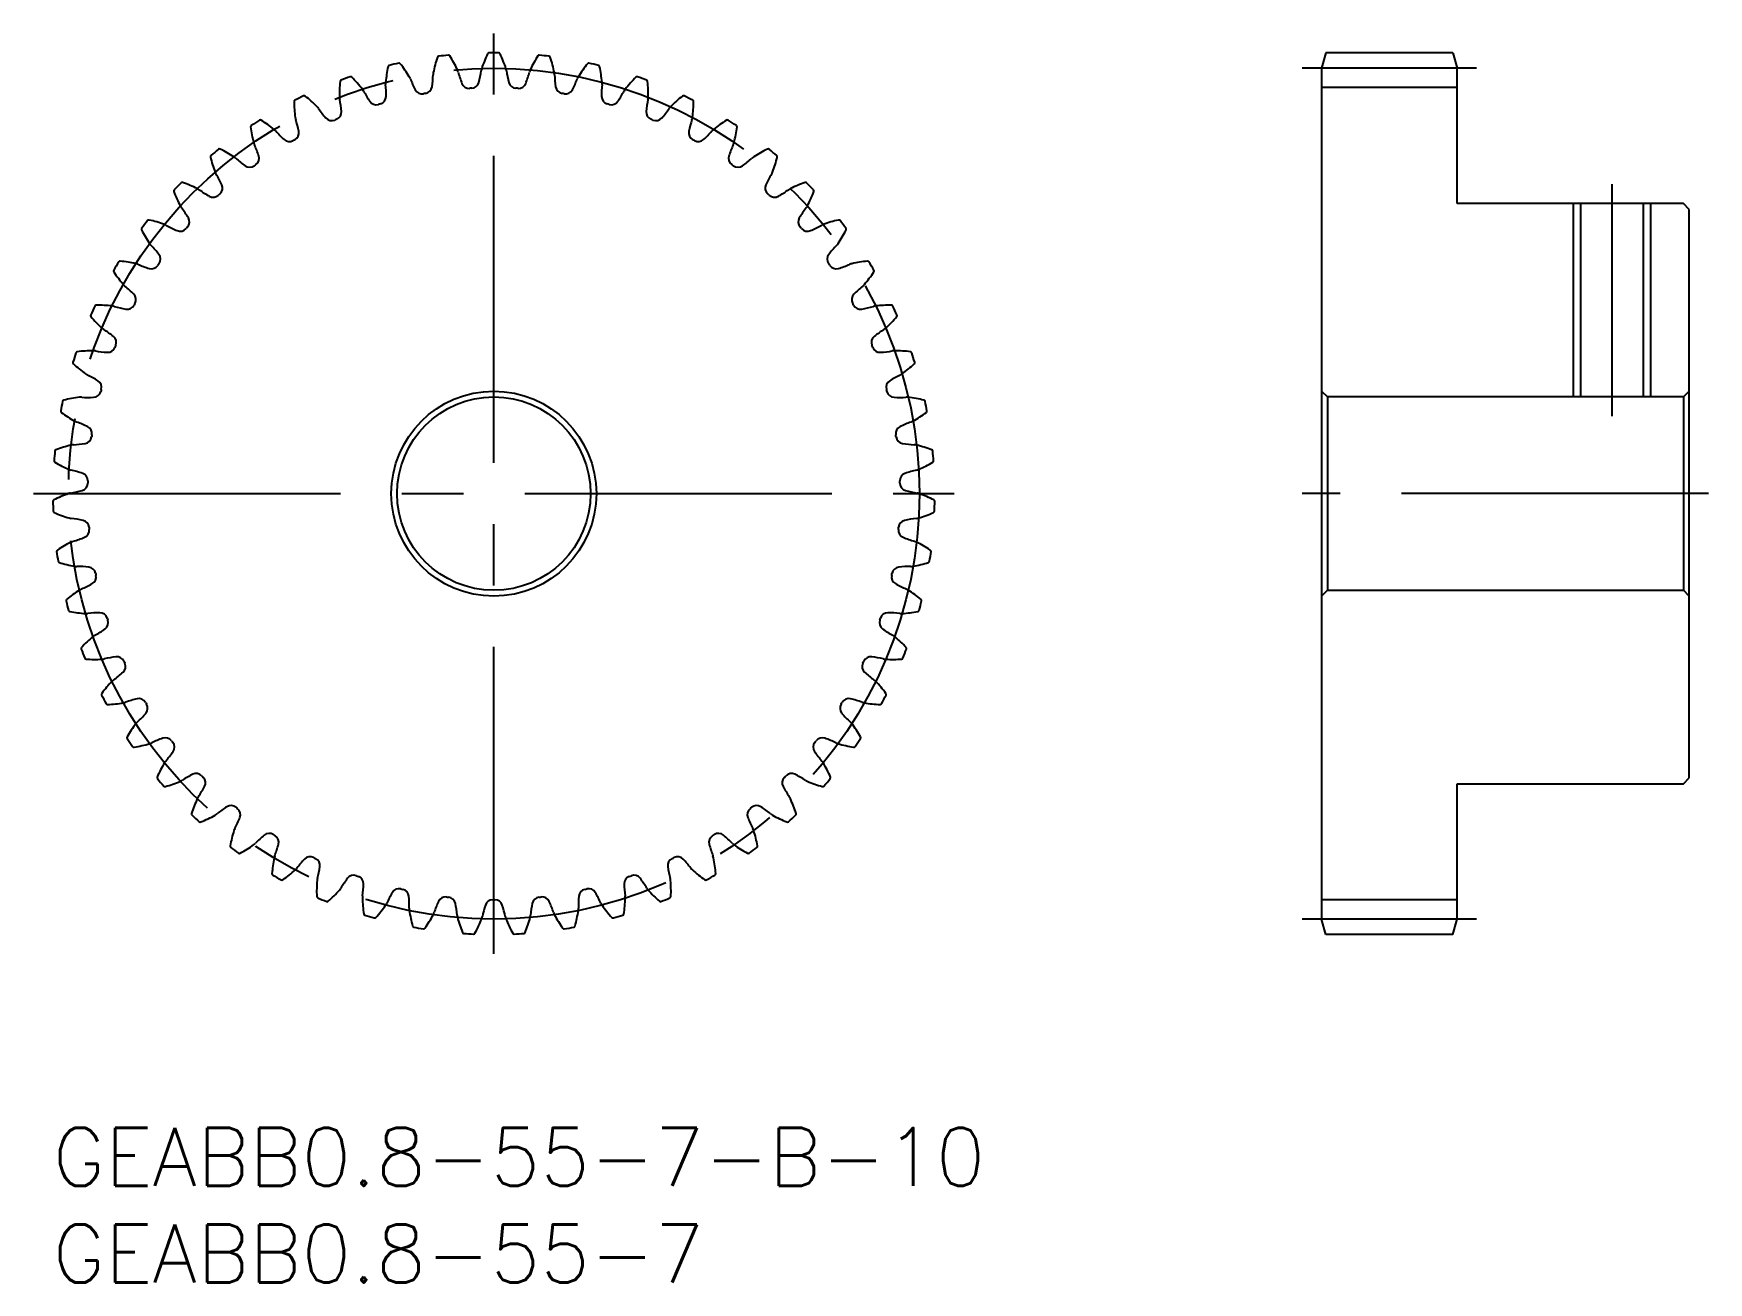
# Model space of a CAD drawing. Extents: x -1 to 85.6, y -8 to 56.6.
import ezdxf

# ---------------------------------------------------------------- set-up
doc = ezdxf.new("R2010")
doc.units = 0
doc.header["$LTSCALE"] = 0.5
doc.linetypes.add('CENTER', pattern=[50.8, 31.75, -6.35, 6.35, -6.35])
for name, color, linetype in [('MSM_CENTER', 1, 'CENTER'), ('MSM_CONTINUOUS', 7, 'CONTINUOUS'), ('MSM_NARROW', 5, 'CONTINUOUS'), ('MSM_PART_NUMBER', 7, 'CONTINUOUS')]:
    doc.layers.add(name, color=color, linetype=linetype)
doc.styles.get("Standard").update_dxf_attribs({"font": 'txt.shx', "height": 3, "bigfont": 'bigfont.shx'})

# ---------------------------------------------------------------- blocks, each defined once
blk = doc.blocks.new('*U2')
at = {"layer": 'MSM_PART_NUMBER'}
blk.add_text('GEABB0.8-55-7-B-10', height=3, dxfattribs=at).set_placement((0, -3))
blk = doc.blocks.new('*U3')
at = {"layer": 'MSM_PART_NUMBER'}
blk.add_text('GEABB0.8-55-7', height=3, dxfattribs=at).set_placement((0, -8))

msp = doc.modelspace()

# ---------------------------------------------------------------- linework, layer by layer
at = {"layer": 'MSM_CENTER'}
for p, q in [((22.8, 9), (22.8, 56.6)), ((73.6, 54.8), (64.6, 54.8)), ((80.6, 48.8), (80.6, 36.8)), ((-1, 32.8), (46.6, 32.8)), ((85.6, 32.8), (64.6, 32.8)), ((73.6, 10.8), (64.6, 10.8))]:
    msp.add_line(p, q, dxfattribs=at)
msp.add_circle((22.8, 32.8), 22, dxfattribs=at)
at = {"layer": 'MSM_CONTINUOUS'}
for p, q in [((65.814, 55.6), (65.6, 54.8)), ((72.386, 55.6), (65.814, 55.6)), ((72.386, 55.6), (72.6, 54.8)), ((65.6, 54.8), (65.6, 10.8)), ((72.6, 47.8), (72.6, 54.8)), ((72.6, 53.8), (65.6, 53.8)), ((84.3, 47.8), (72.6, 47.8)), ((78.979, 47.8), (78.979, 37.8)), ((82.221, 47.8), (82.221, 37.8)), ((84.6, 47.5), (84.3, 47.8)), ((84.6, 18.1), (84.6, 47.5)), ((65.6, 38.1), (65.9, 37.8)), ((65.9, 37.8), (65.9, 27.8)), ((84.3, 37.8), (65.9, 37.8)), ((84.3, 37.8), (84.6, 38.1)), ((84.3, 37.8), (84.3, 27.8)), ((65.9, 27.8), (65.6, 27.5)), ((65.9, 27.8), (84.3, 27.8)), ((84.6, 27.5), (84.3, 27.8)), ((72.6, 10.8), (72.6, 17.8)), ((72.6, 17.8), (84.3, 17.8)), ((84.3, 17.8), (84.6, 18.1)), ((72.6, 11.8), (65.6, 11.8)), ((65.814, 10), (65.6, 10.8)), ((72.386, 10), (72.6, 10.8)), ((72.386, 10), (65.814, 10))]:
    msp.add_line(p, q, dxfattribs=at)
for radius in [5.3, 5]:
    msp.add_circle((22.8, 32.8), radius, dxfattribs=at)
for centre, radius, start, end in [((22.8, 32.8), 22.8, 95.91129, 97.17962), ((20.46, 55.399), 0.08, 31.74877, 95.91128), ((14.682, 51.824), 6.875, 24.90909, 31.74877), ((28.697, 52.625), 6.875, 154.79668, 161.63636), ((22.549, 55.519), 0.08, 90.63417, 154.79668), ((22.8, 32.8), 22.8, 89.36583, 90.63417), ((23.051, 55.519), 0.08, 25.2034, 89.36583), ((16.903, 52.625), 6.875, 18.36364, 25.20332), ((30.918, 51.824), 6.875, 148.25123, 155.09091), ((25.14, 55.399), 0.08, 84.08871, 148.25123), ((22.8, 32.8), 22.8, 82.82038, 84.08871), ((24.053, 53.445), 6.875, 167.88759, 174.72727), ((17.409, 54.871), 0.08, 103.72508, 167.88759), ((22.8, 32.8), 22.8, 102.45674, 103.72508), ((17.899, 54.985), 0.08, 38.29423, 102.45675), ((12.566, 50.774), 6.875, 31.45455, 38.29423), ((20.317, 54.441), 0.662, 168.18177, 178.46301), ((26.398, 53.168), 6.875, 161.34214, 168.18182), ((19.96, 55.342), 0.08, 97.17962, 161.34214), ((20.317, 54.441), 0.662, 14.6279, 24.90914), ((26.279, 55.997), 5.5, 194.62785, 201.08705), ((16.699, 55.449), 5.5, 345.4584, 351.9176), ((22.8, 54.582), 0.662, 161.63631, 171.91756), ((22.8, 54.582), 0.662, 8.08244, 18.36369), ((28.901, 55.449), 5.5, 188.0824, 194.5416), ((19.321, 55.997), 5.5, 338.91295, 345.37215), ((25.283, 54.441), 0.662, 155.09086, 165.3721), ((25.64, 55.342), 0.08, 18.65786, 82.82035), ((19.202, 53.168), 6.875, 11.81818, 18.65786), ((25.283, 54.441), 0.662, 1.53699, 11.81823), ((33.034, 50.774), 6.875, 141.70577, 148.54545), ((27.701, 54.985), 0.08, 77.54326, 141.70577), ((22.8, 32.8), 22.8, 76.27492, 77.54326), ((28.191, 54.871), 0.08, 12.11233, 76.27489), ((21.547, 53.445), 6.875, 5.27273, 12.11241), ((21.692, 53.454), 6.875, 174.43304, 181.27273), ((14.929, 54.113), 0.08, 110.27053, 174.43304), ((22.8, 32.8), 22.8, 109.0022, 110.27053), ((15.402, 54.282), 0.08, 44.83977, 109.00221), ((10.584, 49.491), 6.875, 38, 44.83968), ((15.48, 53.316), 0.662, 27.71881, 38.00005), ((17.866, 54.016), 0.662, 174.72722, 185.00847), ((11.728, 53.478), 5.5, 358.54931, 5.00851), ((17.866, 54.016), 0.662, 21.17335, 31.4546), ((23.612, 56.242), 5.5, 201.1733, 207.63251), ((19.208, 53.896), 0.4, 279.66377, 352.00386), ((14.157, 54.606), 5.5, 352.00386, 358.46306), ((21.521, 54.162), 0.4, 201.08706, 273.42716), ((22.8, 32.8), 21, 93.1183, 93.42716), ((21.636, 54.168), 0.4, 273.11831, 345.45841), ((23.964, 54.168), 0.4, 194.5416, 266.8817), ((22.8, 32.8), 21, 86.57284, 86.8817), ((24.079, 54.162), 0.4, 266.57285, 338.91295), ((31.443, 54.606), 5.5, 181.53694, 187.99614), ((26.392, 53.896), 0.4, 187.99614, 260.33625), ((21.988, 56.242), 5.5, 332.3675, 338.8267), ((27.734, 54.016), 0.662, 148.5454, 158.82665), ((33.872, 53.478), 5.5, 174.99149, 181.45069), ((27.734, 54.016), 0.662, 354.99153, 5.27277), ((30.12, 53.316), 0.662, 141.99995, 152.28119), ((35.016, 49.491), 6.875, 135.16032, 142), ((30.198, 54.282), 0.08, 70.9978, 135.16032), ((22.8, 32.8), 22.8, 69.72947, 70.9978), ((30.671, 54.113), 0.08, 5.56696, 69.72944), ((23.908, 53.454), 6.875, 358.72727, 5.56696), ((12.55, 53.077), 0.08, 116.81599, 180.9785), ((19.344, 53.193), 6.875, 180.9785, 187.81818), ((22.8, 32.8), 22.8, 115.54765, 116.81599), ((13.002, 53.299), 0.08, 51.38514, 115.54767), ((8.761, 47.989), 6.875, 44.54545, 51.38514), ((15.48, 53.316), 0.662, 181.27268, 191.55392), ((9.443, 52.082), 5.5, 5.09477, 11.55397), ((20.935, 56.182), 5.5, 207.71876, 214.17796), ((16.716, 53.317), 0.4, 214.17797, 286.51807), ((22.8, 32.8), 21, 106.20921, 106.51807), ((16.826, 53.349), 0.4, 286.20922, 358.54931), ((19.094, 53.877), 0.4, 207.63251, 279.97261), ((22.8, 32.8), 21, 99.66375, 99.97261), ((22.8, 32.8), 21, 80.02739, 80.33625), ((26.506, 53.877), 0.4, 260.02739, 332.3675), ((28.774, 53.349), 0.4, 181.45069, 253.79079), ((22.8, 32.8), 21, 73.48193, 73.79079), ((28.884, 53.317), 0.4, 253.48194, 325.82204), ((24.665, 56.182), 5.5, 325.82204, 332.28124), ((36.157, 52.082), 5.5, 168.44603, 174.90523), ((30.12, 53.316), 0.662, 348.44608, 358.72732), ((36.839, 47.989), 6.875, 128.61486, 135.45455), ((32.598, 53.299), 0.08, 64.45235, 128.61486), ((22.8, 32.8), 22.8, 63.18401, 64.45235), ((26.256, 53.193), 6.875, 352.18182, 359.0215), ((33.05, 53.077), 0.08, 359.0215, 63.18398), ((22.8, 32.8), 22.8, 122.09311, 123.36144), ((10.729, 52.048), 0.08, 57.93059, 122.09313), ((7.121, 46.29), 6.875, 51.09091, 57.93059), ((13.189, 52.348), 0.662, 187.81813, 198.09937), ((7.332, 50.433), 5.5, 11.64022, 18.09942), ((13.189, 52.348), 0.662, 34.26426, 44.5455), ((18.282, 55.817), 5.5, 214.26421, 220.72341), ((14.417, 52.49), 0.4, 220.72342, 293.06352), ((22.8, 32.8), 21, 112.75466, 113.06352), ((14.523, 52.534), 0.4, 292.75468, 5.09477), ((31.077, 52.534), 0.4, 174.90523, 247.24534), ((22.8, 32.8), 21, 66.93648, 67.24534), ((31.183, 52.49), 0.4, 246.93649, 319.27659), ((27.318, 55.817), 5.5, 319.27659, 325.73579), ((32.411, 52.348), 0.662, 135.4545, 145.73574), ((38.268, 50.433), 5.5, 161.90058, 168.35978), ((32.411, 52.348), 0.662, 341.90063, 352.18186), ((38.479, 46.29), 6.875, 122.06941, 128.90909), ((34.871, 52.048), 0.08, 57.90689, 122.06941), ((22.8, 32.8), 22.8, 56.63856, 57.90689), ((10.306, 51.776), 0.08, 123.36144, 187.52395), ((17.042, 52.666), 6.875, 187.52395, 194.36364), ((11.023, 51.125), 0.662, 40.80972, 51.09096), ((15.687, 55.152), 5.5, 220.80967, 227.26887), ((12.227, 51.406), 0.4, 227.26888, 299.60898), ((22.8, 32.8), 21, 119.30011, 119.60898), ((12.327, 51.462), 0.4, 299.30013, 11.64022), ((33.273, 51.462), 0.4, 168.35978, 240.69989), ((22.8, 32.8), 21, 60.39102, 60.69989), ((33.373, 51.406), 0.4, 240.39103, 312.73113), ((29.913, 55.152), 5.5, 312.73113, 319.19033), ((34.577, 51.125), 0.662, 128.90904, 139.19028), ((28.558, 52.666), 6.875, 345.63636, 352.47605), ((35.294, 51.776), 0.08, 352.47605, 56.63853), ((8.224, 50.228), 0.08, 129.90689, 194.06941), ((22.8, 32.8), 22.8, 128.63856, 129.90689), ((8.614, 50.547), 0.08, 64.47605, 128.63858), ((5.686, 44.415), 6.875, 57.63636, 64.47605), ((11.023, 51.125), 0.662, 194.36359, 204.64483), ((5.423, 48.555), 5.5, 18.18568, 24.64488), ((10.268, 50.147), 0.4, 305.84559, 18.18568), ((35.332, 50.147), 0.4, 161.81432, 234.15443), ((40.177, 48.555), 5.5, 155.35512, 161.81432), ((34.577, 51.125), 0.662, 335.35517, 345.63641), ((39.914, 44.415), 6.875, 115.52395, 122.36364), ((36.986, 50.547), 0.08, 51.36144, 115.52395), ((22.8, 32.8), 22.8, 50.09311, 51.36144), ((37.376, 50.228), 0.08, 345.93059, 50.09307), ((14.815, 51.88), 6.875, 194.06941, 200.90909), ((9.011, 49.663), 0.662, 200.90904, 211.19028), ((9.011, 49.663), 0.662, 47.35517, 57.63641), ((13.186, 54.195), 5.5, 227.35512, 233.81432), ((10.175, 50.079), 0.4, 233.81433, 306.15443), ((22.8, 32.8), 21, 125.84557, 126.15443), ((22.8, 32.8), 21, 53.84557, 54.15443), ((35.425, 50.079), 0.4, 233.84558, 306.18568), ((32.414, 54.195), 5.5, 306.18568, 312.64488), ((36.589, 49.663), 0.662, 122.36359, 132.64483), ((36.589, 49.663), 0.662, 328.80972, 339.09096), ((30.785, 51.88), 6.875, 339.09091, 345.93059), ((6.333, 48.453), 0.08, 136.45211, 200.61486), ((22.8, 32.8), 22.8, 135.18401, 136.45235), ((6.683, 48.814), 0.08, 71.0215, 135.184), ((4.473, 42.388), 6.875, 64.18182, 71.0215), ((7.179, 47.981), 0.662, 53.90063, 64.18187), ((10.81, 52.96), 5.5, 233.90058, 240.35978), ((3.74, 46.472), 5.5, 24.73113, 31.19033), ((8.372, 48.605), 0.4, 312.39104, 24.73113), ((37.228, 48.605), 0.4, 155.26887, 227.60898), ((41.86, 46.472), 5.5, 148.80967, 155.26887), ((34.79, 52.96), 5.5, 299.64022, 306.09942), ((38.421, 47.981), 0.662, 115.81813, 126.09937), ((41.127, 42.388), 6.875, 108.9785, 115.81818), ((38.917, 48.814), 0.08, 44.81599, 108.9785), ((22.8, 32.8), 22.8, 43.54765, 44.81599), ((39.267, 48.453), 0.08, 339.38505, 43.54762), ((12.692, 50.846), 6.875, 200.61486, 207.45455), ((7.179, 47.981), 0.662, 207.4545, 217.73574), ((8.287, 48.527), 0.4, 240.35979, 312.69989), ((22.8, 32.8), 21, 132.39102, 132.69989), ((22.8, 32.8), 21, 47.30011, 47.60898), ((37.313, 48.527), 0.4, 227.30012, 299.64022), ((38.421, 47.981), 0.662, 322.26426, 332.5455), ((32.908, 50.846), 6.875, 332.54545, 339.38514), ((22.8, 32.8), 22.8, 141.72947, 142.9978), ((4.963, 46.872), 0.08, 77.56696, 141.72945), ((3.5, 40.237), 6.875, 70.72727, 77.56696), ((2.306, 44.21), 5.5, 31.27659, 37.73579), ((6.665, 46.858), 0.4, 318.9365, 31.27659), ((38.935, 46.858), 0.4, 148.72341, 221.06352), ((43.294, 44.21), 5.5, 142.26421, 148.72341), ((42.1, 40.237), 6.875, 102.43304, 109.27273), ((40.637, 46.872), 0.08, 38.27053, 102.43304), ((22.8, 32.8), 22.8, 37.0022, 38.27053), ((4.656, 46.474), 0.08, 142.99756, 207.16032), ((10.701, 49.576), 6.875, 207.16032, 214), ((5.55, 46.101), 0.662, 60.44608, 70.72732), ((8.59, 51.462), 5.5, 240.44603, 246.90523), ((6.589, 46.77), 0.4, 246.90524, 319.24534), ((22.8, 32.8), 21, 138.93648, 139.24534), ((22.8, 32.8), 21, 40.75466, 41.06352), ((39.011, 46.77), 0.4, 220.75466, 293.09477), ((37.01, 51.462), 5.5, 293.09477, 299.55397), ((40.05, 46.101), 0.662, 109.27268, 119.55392), ((34.899, 49.576), 6.875, 326, 332.83968), ((40.944, 46.474), 0.08, 332.83968, 37.00217), ((5.55, 46.101), 0.662, 213.99995, 224.28119), ((1.139, 41.799), 5.5, 37.82204, 44.28124), ((5.168, 44.927), 0.4, 325.48195, 37.82204), ((40.432, 44.927), 0.4, 142.17796, 214.51807), ((44.461, 41.799), 5.5, 135.71876, 142.17796), ((40.05, 46.101), 0.662, 315.71881, 326.00005), ((3.215, 44.316), 0.08, 149.54302, 213.70577), ((22.8, 32.8), 22.8, 148.27492, 149.54326), ((8.868, 48.087), 6.875, 213.70577, 220.54545), ((3.475, 44.747), 0.08, 84.11233, 148.27491), ((2.778, 37.988), 6.875, 77.27273, 84.11241), ((4.147, 44.048), 0.662, 66.99153, 77.27278), ((6.555, 49.72), 5.5, 246.99149, 253.45069), ((5.102, 44.831), 0.4, 253.4507, 325.79079), ((22.8, 32.8), 21, 145.48193, 145.79079), ((22.8, 32.8), 21, 34.20921, 34.51807), ((40.498, 44.831), 0.4, 214.20921, 286.54931), ((39.045, 49.72), 5.5, 286.54931, 293.00851), ((41.453, 44.048), 0.662, 102.72722, 113.00847), ((42.822, 37.988), 6.875, 95.88759, 102.72727), ((36.732, 48.087), 6.875, 319.45455, 326.29423), ((42.125, 44.747), 0.08, 31.72508, 95.88759), ((22.8, 32.8), 22.8, 30.45674, 31.72508), ((42.385, 44.316), 0.08, 326.29423, 30.45671), ((4.147, 44.048), 0.662, 220.5454, 230.82665), ((0.254, 39.271), 5.5, 44.3675, 50.8267), ((45.346, 39.271), 5.5, 129.1733, 135.6325), ((41.453, 44.048), 0.662, 309.17335, 319.4546), ((22.8, 32.8), 22.8, 154.82038, 156.08871), ((2.239, 42.466), 0.08, 90.65778, 154.82036), ((2.317, 35.672), 6.875, 83.81818, 90.65786), ((2.986, 41.849), 0.662, 73.53699, 83.81823), ((4.732, 47.758), 5.5, 253.53694, 259.99614), ((3.846, 42.736), 0.4, 259.99613, 332.33625), ((3.9, 42.838), 0.4, 332.0274, 44.3675), ((22.8, 32.8), 21, 152.02739, 152.33625), ((41.7, 42.838), 0.4, 135.6325, 207.97261), ((22.8, 32.8), 21, 27.66375, 27.97261), ((41.754, 42.736), 0.4, 207.66376, 280.00386), ((40.868, 47.758), 5.5, 280.00386, 286.46306), ((42.614, 41.849), 0.662, 96.18177, 106.46301), ((43.283, 35.672), 6.875, 89.34214, 96.18182), ((43.361, 42.466), 0.08, 25.17962, 89.34214), ((22.8, 32.8), 22.8, 23.91129, 25.17962), ((2.03, 42.009), 0.08, 156.08847, 220.25123), ((7.216, 46.399), 6.875, 220.25123, 227.09091), ((38.384, 46.399), 6.875, 312.90909, 319.74877), ((43.57, 42.009), 0.08, 319.74869, 23.91126), ((2.986, 41.849), 0.662, 227.09086, 237.3721), ((-0.336, 36.659), 5.5, 50.91295, 57.37215), ((2.879, 40.618), 0.4, 338.57286, 50.91295), ((42.721, 40.618), 0.4, 129.08705, 201.42716), ((45.936, 36.659), 5.5, 122.62785, 129.08705), ((42.614, 41.849), 0.662, 302.6279, 312.90914), ((22.8, 32.8), 22.8, 161.36583, 162.63417), ((1.271, 40.06), 0.08, 97.20332, 161.36581), ((2.123, 33.318), 6.875, 90.36364, 97.20332), ((2.084, 39.531), 0.662, 80.08244, 90.36369), ((3.145, 45.601), 5.5, 260.0824, 266.5416), ((2.837, 40.51), 0.4, 266.5416, 338.8817), ((22.8, 32.8), 21, 158.57284, 158.8817), ((22.8, 32.8), 21, 21.1183, 21.42716), ((42.763, 40.51), 0.4, 201.1183, 273.45841), ((42.455, 45.601), 5.5, 273.4584, 279.9176), ((43.516, 39.531), 0.662, 89.63631, 99.91756), ((43.477, 33.318), 6.875, 82.79668, 89.63636), ((44.329, 40.06), 0.08, 18.63417, 82.79668), ((22.8, 32.8), 22.8, 17.36583, 18.63417), ((1.116, 39.581), 0.08, 162.63417, 226.79668), ((5.767, 44.534), 6.875, 226.79668, 233.63636), ((2.084, 39.531), 0.662, 233.63631, 243.91756), ((43.516, 39.531), 0.662, 296.08244, 306.36369), ((39.833, 44.534), 6.875, 306.36364, 313.20332), ((44.484, 39.581), 0.08, 313.20332, 17.3658), ((-0.626, 33.997), 5.5, 57.4584, 63.9176), ((2.118, 38.296), 0.4, 345.11831, 57.45841), ((22.8, 32.8), 21, 165.1183, 165.42716), ((43.482, 38.296), 0.4, 122.54159, 194.8817), ((22.8, 32.8), 21, 14.57284, 14.8817), ((46.226, 33.997), 5.5, 116.0824, 122.5416), ((22.8, 32.8), 22.8, 167.91129, 169.17962), ((0.584, 37.558), 0.08, 103.74877, 167.91126), ((2.199, 30.958), 6.875, 96.90909, 103.74877), ((1.451, 37.126), 0.662, 86.6279, 96.90914), ((1.814, 43.277), 5.5, 266.62785, 273.08705), ((2.088, 38.184), 0.4, 273.08706, 345.42716), ((43.512, 38.184), 0.4, 194.57285, 266.91295), ((43.786, 43.277), 5.5, 266.91295, 273.37215), ((44.149, 37.126), 0.662, 83.09086, 93.3721), ((43.401, 30.958), 6.875, 76.25123, 83.09091), ((45.016, 37.558), 0.08, 12.08871, 76.25123), ((22.8, 32.8), 22.8, 10.82038, 12.08871), ((0.484, 37.065), 0.08, 169.17962, 233.34214), ((4.541, 42.516), 6.875, 233.34214, 240.18182), ((1.451, 37.126), 0.662, 240.18177, 250.46301), ((-0.609, 31.319), 5.5, 64.00386, 70.46306), ((46.209, 31.319), 5.5, 109.53694, 115.99614), ((44.149, 37.126), 0.662, 289.53699, 299.81823), ((41.059, 42.516), 6.875, 299.81818, 306.65786), ((45.116, 37.065), 0.08, 306.65786, 10.82035), ((1.61, 35.788), 0.4, 279.63251, 351.97261), ((1.626, 35.903), 0.4, 351.66377, 64.00386), ((22.8, 32.8), 21, 171.66375, 171.97261), ((43.974, 35.903), 0.4, 115.99614, 188.33625), ((22.8, 32.8), 21, 8.02739, 8.33625), ((43.99, 35.788), 0.4, 188.02739, 260.3675), ((22.8, 32.8), 22.8, 174.45674, 175.72508), ((0.186, 34.995), 0.08, 110.29423, 174.45671), ((2.543, 28.621), 6.875, 103.45455, 110.29423), ((1.097, 34.664), 0.662, 93.17335, 103.4546), ((0.756, 40.817), 5.5, 273.1733, 279.63251), ((44.844, 40.817), 5.5, 260.3675, 266.8267), ((44.503, 34.664), 0.662, 76.5454, 86.82665), ((43.057, 28.621), 6.875, 69.70577, 76.54545), ((45.414, 34.995), 0.08, 5.54326, 69.70577), ((22.8, 32.8), 22.8, 4.27492, 5.54326), ((0.143, 34.494), 0.08, 175.72508, 239.88759), ((3.552, 40.372), 6.875, 239.88759, 246.72727), ((1.097, 34.664), 0.662, 246.72722, 257.00847), ((-0.288, 28.66), 5.5, 70.54931, 77.00851), ((1.41, 33.469), 0.4, 358.20922, 70.54931), ((44.19, 33.469), 0.4, 109.45069, 181.79079), ((45.888, 28.66), 5.5, 102.99149, 109.45069), ((44.503, 34.664), 0.662, 282.99153, 293.27278), ((42.048, 40.372), 6.875, 293.27273, 300.11241), ((45.457, 34.494), 0.08, 300.11241, 4.27489), ((-0.014, 38.251), 5.5, 279.71876, 286.17796), ((1.407, 33.353), 0.4, 286.17797, 358.51807), ((22.8, 32.8), 21, 178.20921, 178.51807), ((22.8, 32.8), 21, 1.48193, 1.79079), ((44.193, 33.353), 0.4, 181.48194, 253.82204), ((45.614, 38.251), 5.5, 253.82204, 260.28124), ((0.083, 32.403), 0.08, 116.83968, 181.00217), ((22.8, 32.8), 22.8, 181.0022, 182.27053), ((3.151, 26.34), 6.875, 110, 116.83968), ((1.026, 32.178), 0.662, 99.71881, 110.00005), ((44.574, 32.178), 0.662, 69.99995, 80.28119), ((42.449, 26.34), 6.875, 63.16032, 70), ((45.517, 32.403), 0.08, 358.9978, 63.16032), ((22.8, 32.8), 22.8, 357.72947, 358.9978), ((0.098, 31.9), 0.08, 182.27029, 246.43304), ((2.815, 38.128), 6.875, 246.43304, 253.27273), ((1.026, 32.178), 0.662, 253.27268, 263.55392), ((0.335, 26.055), 5.5, 77.09477, 83.55397), ((1.474, 31.026), 0.4, 4.75468, 77.09477), ((44.126, 31.026), 0.4, 102.90523, 175.24534), ((45.265, 26.055), 5.5, 96.44603, 102.90523), ((44.574, 32.178), 0.662, 276.44608, 286.72732), ((42.785, 38.128), 6.875, 286.72727, 293.56696), ((45.502, 31.9), 0.08, 293.56696, 357.72944), ((1.239, 29.7), 0.662, 106.26426, 116.5455), ((-0.487, 35.615), 5.5, 286.26421, 292.72341), ((1.484, 30.911), 0.4, 292.72342, 5.06352), ((22.8, 32.8), 21, 184.75466, 185.06352), ((44.116, 30.911), 0.4, 174.93649, 247.27659), ((22.8, 32.8), 21, 354.93648, 355.24534), ((46.087, 35.615), 5.5, 247.27659, 253.73579), ((44.361, 29.7), 0.662, 63.4545, 73.73574), ((0.277, 29.816), 0.08, 123.38514, 187.54762), ((22.8, 32.8), 22.8, 187.54765, 188.81599), ((4.016, 24.142), 6.875, 116.54545, 123.38514), ((41.584, 24.142), 6.875, 56.61486, 63.45455), ((22.8, 32.8), 22.8, 351.18401, 352.45235), ((45.323, 29.816), 0.08, 352.45235, 56.61486), ((0.348, 29.318), 0.08, 188.81599, 252.9785), ((2.338, 35.815), 6.875, 252.9785, 259.81818), ((1.239, 29.7), 0.662, 259.81813, 270.09937), ((1.25, 23.538), 5.5, 83.64022, 90.09942), ((1.815, 28.607), 0.4, 11.30013, 83.64022), ((22.8, 32.8), 21, 191.30011, 191.60898), ((22.8, 32.8), 21, 348.39102, 348.69989), ((43.785, 28.607), 0.4, 96.35978, 168.69989), ((44.35, 23.538), 5.5, 89.90058, 96.35978), ((44.361, 29.7), 0.662, 269.90063, 280.18187), ((43.262, 35.815), 6.875, 280.18182, 287.0215), ((45.252, 29.318), 0.08, 287.0215, 351.18399), ((5.125, 22.057), 6.875, 123.09091, 129.93059), ((1.733, 27.262), 0.662, 112.80972, 123.09096), ((-0.656, 32.943), 5.5, 292.80967, 299.26887), ((1.838, 28.494), 0.4, 299.26888, 11.60898), ((43.762, 28.494), 0.4, 168.39103, 240.73113), ((46.256, 32.943), 5.5, 240.73113, 247.19033), ((43.867, 27.262), 0.662, 56.90904, 67.19028), ((40.475, 22.057), 6.875, 50.06941, 56.90909), ((0.764, 27.268), 0.08, 129.93059, 194.09309), ((22.8, 32.8), 22.8, 194.09311, 195.36144), ((22.8, 32.8), 22.8, 344.63856, 345.90689), ((44.836, 27.268), 0.08, 345.90689, 50.06941), ((0.892, 26.781), 0.08, 195.36144, 259.52395), ((2.127, 33.463), 6.875, 259.52395, 266.36364), ((1.733, 27.262), 0.662, 266.36359, 276.64483), ((2.446, 21.142), 5.5, 90.18568, 96.64488), ((2.43, 26.242), 0.4, 17.84558, 90.18568), ((2.465, 26.132), 0.4, 305.81433, 18.15443), ((22.8, 32.8), 21, 197.84557, 198.15443), ((43.135, 26.132), 0.4, 161.84557, 234.18568), ((22.8, 32.8), 21, 341.84557, 342.15443), ((43.17, 26.242), 0.4, 89.81432, 162.15443), ((43.154, 21.142), 5.5, 83.35512, 89.81432), ((43.867, 27.262), 0.662, 263.35517, 273.63641), ((43.473, 33.463), 6.875, 273.63636, 280.47605), ((44.708, 26.781), 0.08, 280.47605, 344.63853), ((6.465, 20.112), 6.875, 129.63636, 136.47605), ((2.502, 24.897), 0.662, 119.35517, 129.63641), ((-0.519, 30.268), 5.5, 299.35512, 305.81432), ((46.119, 30.268), 5.5, 234.18568, 240.64488), ((43.098, 24.897), 0.662, 50.36359, 60.64483), ((39.135, 20.112), 6.875, 43.52395, 50.36364), ((1.538, 24.792), 0.08, 136.47605, 200.63854), ((22.8, 32.8), 22.8, 200.63856, 201.90689), ((1.721, 24.323), 0.08, 201.90689, 266.06941), ((2.502, 24.897), 0.662, 272.90904, 283.19028), ((3.908, 18.898), 5.5, 96.73113, 103.19033), ((3.31, 23.963), 0.4, 24.39104, 96.73113), ((42.29, 23.963), 0.4, 83.26887, 155.60898), ((41.692, 18.898), 5.5, 76.80967, 83.26887), ((43.098, 24.897), 0.662, 256.80972, 267.09096), ((43.879, 24.323), 0.08, 273.93059, 338.09309), ((22.8, 32.8), 22.8, 338.09311, 339.36144), ((44.062, 24.792), 0.08, 339.36144, 43.52395), ((2.186, 31.102), 6.875, 266.06941, 272.90909), ((-0.078, 27.626), 5.5, 305.90058, 312.35978), ((3.358, 23.858), 0.4, 312.35979, 24.69989), ((22.8, 32.8), 21, 204.39102, 204.69989), ((42.242, 23.858), 0.4, 155.30012, 227.64022), ((22.8, 32.8), 21, 335.30011, 335.60898), ((45.678, 27.626), 5.5, 227.64022, 234.09942), ((43.414, 31.102), 6.875, 267.09091, 273.93059), ((8.018, 18.333), 6.875, 136.18182, 143.0215), ((3.535, 22.635), 0.662, 125.90063, 136.18187), ((42.065, 22.635), 0.662, 43.81813, 54.09937), ((37.582, 18.333), 6.875, 36.9785, 43.81818), ((2.59, 22.42), 0.08, 143.0215, 207.184), ((22.8, 32.8), 22.8, 207.18401, 208.45235), ((2.824, 21.976), 0.08, 208.45235, 272.61486), ((2.514, 28.763), 6.875, 272.61486, 279.45455), ((3.535, 22.635), 0.662, 279.4545, 289.73574), ((5.616, 16.835), 5.5, 103.27659, 109.73579), ((4.444, 21.799), 0.4, 30.93649, 103.27659), ((22.8, 32.8), 21, 210.93648, 211.24534), ((4.504, 21.7), 0.4, 318.90524, 31.24534), ((41.096, 21.7), 0.4, 148.75467, 221.09477), ((22.8, 32.8), 21, 328.75466, 329.06352), ((41.156, 21.799), 0.4, 76.72341, 149.06352), ((39.984, 16.835), 5.5, 70.26421, 76.72341), ((42.065, 22.635), 0.662, 250.26426, 260.5455), ((43.086, 28.763), 6.875, 260.54545, 267.38514), ((42.776, 21.976), 0.08, 267.38514, 331.54762), ((22.8, 32.8), 22.8, 331.54765, 332.81599), ((43.01, 22.42), 0.08, 332.81599, 36.9785), ((9.763, 16.742), 6.875, 142.72727, 149.56696), ((4.819, 20.505), 0.662, 132.44608, 142.72732), ((0.661, 25.052), 5.5, 312.44603, 318.90523), ((44.939, 25.052), 5.5, 221.09477, 227.55397), ((40.781, 20.505), 0.662, 37.27268, 47.55392), ((35.837, 16.742), 6.875, 30.43304, 37.27273), ((3.904, 20.184), 0.08, 149.56696, 213.72945), ((22.8, 32.8), 22.8, 213.72947, 214.9978), ((7.548, 14.98), 5.5, 109.82204, 116.28124), ((5.818, 19.778), 0.4, 37.48195, 109.82204), ((22.8, 32.8), 21, 217.48193, 217.79079), ((5.889, 19.687), 0.4, 325.45069, 37.79079), ((39.711, 19.687), 0.4, 142.20922, 214.54931), ((22.8, 32.8), 21, 322.20921, 322.51807), ((39.782, 19.778), 0.4, 70.17796, 142.51807), ((38.052, 14.98), 5.5, 63.71876, 70.17796), ((22.8, 32.8), 22.8, 325.0022, 326.27053), ((41.696, 20.184), 0.08, 326.27053, 30.43304), ((4.188, 19.769), 0.08, 214.9978, 279.16032), ((3.107, 26.477), 6.875, 279.16032, 286), ((4.819, 20.505), 0.662, 285.99995, 296.28119), ((1.688, 22.579), 5.5, 318.99149, 325.45069), ((43.912, 22.579), 5.5, 214.54931, 221.00851), ((40.781, 20.505), 0.662, 243.71881, 254.00005), ((42.493, 26.477), 6.875, 254, 260.83968), ((41.412, 19.769), 0.08, 260.83968, 325.00217), ((11.679, 15.361), 6.875, 149.27273, 156.11241), ((6.338, 18.536), 0.662, 138.99153, 149.27278), ((9.678, 13.358), 5.5, 116.3675, 122.8267), ((7.413, 17.927), 0.4, 44.0274, 116.3675), ((22.8, 32.8), 21, 224.02739, 224.33625), ((22.8, 32.8), 21, 315.66375, 315.97261), ((38.187, 17.927), 0.4, 63.6325, 135.97261), ((35.922, 13.358), 5.5, 57.1733, 63.6325), ((39.262, 18.536), 0.662, 30.72722, 41.00847), ((33.921, 15.361), 6.875, 23.88759, 30.72727), ((5.466, 18.113), 0.08, 156.11241, 220.2749), ((22.8, 32.8), 22.8, 220.27492, 221.54326), ((5.795, 17.732), 0.08, 221.54302, 285.70577), ((3.956, 24.274), 6.875, 285.70577, 292.54545), ((6.338, 18.536), 0.662, 292.5454, 302.82665), ((2.991, 20.239), 5.5, 325.53694, 331.99614), ((7.494, 17.844), 0.4, 331.99615, 44.33625), ((38.106, 17.844), 0.4, 135.66376, 208.00386), ((42.609, 20.239), 5.5, 208.00386, 214.46306), ((39.262, 18.536), 0.662, 237.17335, 247.4546), ((41.644, 24.274), 6.875, 247.45455, 254.29423), ((39.805, 17.732), 0.08, 254.29423, 318.45671), ((22.8, 32.8), 22.8, 318.45674, 319.72508), ((40.134, 18.113), 0.08, 319.72508, 23.88759), ((13.739, 14.207), 6.875, 155.81818, 162.65786), ((8.071, 16.752), 0.662, 145.53699, 155.81823), ((11.98, 11.989), 5.5, 122.91295, 129.37215), ((9.209, 16.27), 0.4, 50.57285, 122.91295), ((22.8, 32.8), 21, 230.57284, 230.8817), ((9.298, 16.197), 0.4, 338.5416, 50.8817), ((36.302, 16.197), 0.4, 129.11831, 201.45841), ((22.8, 32.8), 21, 309.1183, 309.42716), ((36.391, 16.27), 0.4, 57.08705, 129.42716), ((33.62, 11.989), 5.5, 50.62785, 57.08705), ((37.529, 16.752), 0.662, 24.18177, 34.46301), ((31.861, 14.207), 6.875, 17.34214, 24.18182), ((7.253, 16.232), 0.08, 162.65786, 226.82035), ((22.8, 32.8), 22.8, 226.82038, 228.08871), ((7.624, 15.892), 0.08, 228.08847, 292.25123), ((5.05, 22.181), 6.875, 292.25123, 299.09091), ((8.071, 16.752), 0.662, 299.09086, 309.3721), ((4.552, 18.063), 5.5, 332.0824, 338.5416), ((41.048, 18.063), 5.5, 201.4584, 207.9176), ((37.529, 16.752), 0.662, 230.6279, 240.90914), ((40.55, 22.181), 6.875, 240.90909, 247.74877), ((37.976, 15.892), 0.08, 247.74877, 311.91126), ((22.8, 32.8), 22.8, 311.91129, 313.17962), ((38.347, 16.232), 0.08, 313.17962, 17.34214), ((15.918, 13.295), 6.875, 162.36364, 169.20332), ((9.997, 15.178), 0.662, 152.08244, 162.36369), ((14.423, 10.891), 5.5, 129.4584, 135.9176), ((11.182, 14.828), 0.4, 57.11831, 129.45841), ((22.8, 32.8), 21, 237.1183, 237.42716), ((11.279, 14.766), 0.4, 345.08706, 57.42716), ((34.321, 14.766), 0.4, 122.57285, 194.91295), ((22.8, 32.8), 21, 302.57284, 302.8817), ((34.418, 14.828), 0.4, 50.5416, 122.8817), ((31.177, 10.891), 5.5, 44.0824, 50.5416), ((35.603, 15.178), 0.662, 17.63631, 27.91756), ((29.682, 13.295), 6.875, 10.79668, 17.63636), ((9.243, 14.568), 0.08, 169.20323, 233.36581), ((22.8, 32.8), 22.8, 233.36583, 234.63417), ((9.65, 14.272), 0.08, 234.63393, 298.79668), ((6.377, 20.227), 6.875, 298.79668, 305.63636), ((9.997, 15.178), 0.662, 305.63631, 315.91756), ((18.186, 12.638), 6.875, 168.90909, 175.74877), ((12.089, 13.833), 0.662, 158.6279, 168.90914), ((6.351, 16.079), 5.5, 338.62785, 345.08705), ((16.975, 10.079), 5.5, 136.00386, 142.46306), ((13.306, 13.621), 0.4, 63.66376, 136.00386), ((22.8, 32.8), 21, 243.66375, 243.97261), ((13.41, 13.57), 0.4, 351.63251, 63.97261), ((32.19, 13.57), 0.4, 116.0274, 188.3675), ((22.8, 32.8), 21, 296.02739, 296.33625), ((32.294, 13.621), 0.4, 43.99615, 116.33625), ((28.625, 10.079), 5.5, 37.53694, 43.99614), ((39.249, 16.079), 5.5, 194.91295, 201.37215), ((33.511, 13.833), 0.662, 11.09086, 21.3721), ((27.414, 12.638), 6.875, 4.25123, 11.09091), ((35.603, 15.178), 0.662, 224.08244, 234.36369), ((39.223, 20.227), 6.875, 234.36364, 241.20332), ((35.95, 14.272), 0.08, 241.20323, 305.36581), ((22.8, 32.8), 22.8, 305.36583, 306.63417), ((36.357, 14.568), 0.08, 306.63417, 10.79668), ((11.41, 13.142), 0.08, 175.74869, 239.91127), ((22.8, 32.8), 22.8, 239.91129, 241.17962), ((7.917, 18.437), 6.875, 305.34214, 312.18182), ((12.089, 13.833), 0.662, 312.18177, 322.46301), ((8.364, 14.312), 5.5, 345.1733, 351.63251), ((15.554, 12.664), 0.4, 70.20922, 142.54931), ((22.8, 32.8), 21, 250.20921, 250.51807), ((15.663, 12.625), 0.4, 358.17796, 70.51807), ((29.937, 12.625), 0.4, 109.48194, 181.82204), ((22.8, 32.8), 21, 289.48193, 289.79079), ((30.046, 12.664), 0.4, 37.45069, 109.79079), ((37.236, 14.312), 5.5, 188.3675, 194.8267), ((33.511, 13.833), 0.662, 217.53699, 227.81823), ((37.683, 18.437), 6.875, 227.81818, 234.65786), ((22.8, 32.8), 22.8, 298.82038, 300.08871), ((34.19, 13.142), 0.08, 300.08871, 4.25123), ((11.847, 12.894), 0.08, 241.17938, 305.34214), ((20.514, 12.243), 6.875, 175.45455, 182.29423), ((14.321, 12.736), 0.662, 165.17335, 175.4546), ((9.651, 16.834), 6.875, 311.88759, 318.72727), ((14.321, 12.736), 0.662, 318.72722, 329.00847), ((19.603, 9.563), 5.5, 142.54931, 149.00851), ((10.565, 12.787), 5.5, 351.71876, 358.17796), ((22.273, 9.35), 5.5, 149.09477, 155.55397), ((17.897, 11.969), 0.4, 76.75467, 149.09477), ((22.8, 32.8), 21, 256.75466, 257.06352), ((18.009, 11.943), 0.4, 4.72342, 77.06352), ((27.591, 11.943), 0.4, 102.93649, 175.27659), ((22.8, 32.8), 21, 282.93648, 283.24534), ((27.703, 11.969), 0.4, 30.90524, 103.24534), ((23.327, 9.35), 5.5, 24.44603, 30.90523), ((35.035, 12.787), 5.5, 181.82204, 188.28124), ((25.997, 9.563), 5.5, 30.99149, 37.45069), ((31.279, 12.736), 0.662, 210.99153, 221.27278), ((35.949, 16.834), 6.875, 221.27273, 228.11241), ((31.279, 12.736), 0.662, 4.5454, 14.82665), ((25.086, 12.243), 6.875, 357.70577, 4.54545), ((33.753, 12.894), 0.08, 234.65786, 298.82035), ((13.725, 11.971), 0.08, 182.29423, 246.45672), ((22.8, 32.8), 22.8, 246.45674, 247.72508), ((14.188, 11.775), 0.08, 247.72484, 311.88759), ((16.663, 11.9), 0.662, 171.71881, 182.00005), ((22.872, 12.117), 6.875, 182, 188.83968), ((11.557, 15.439), 6.875, 318.43304, 325.27273), ((16.663, 11.9), 0.662, 325.27268, 335.55392), ((12.926, 11.523), 5.5, 358.26421, 4.72341), ((19.086, 11.337), 0.662, 178.26426, 188.5455), ((24.949, 9.443), 5.5, 155.64022, 162.09942), ((20.303, 11.546), 0.4, 83.30013, 155.64022), ((22.8, 32.8), 21, 263.30011, 263.60898), ((20.418, 11.533), 0.4, 11.26887, 83.60898), ((15.416, 10.536), 5.5, 4.80967, 11.26887), ((27.598, 9.84), 5.5, 162.18568, 168.64488), ((22.742, 11.4), 0.4, 89.84558, 162.18568), ((22.8, 32.8), 21, 269.84557, 270.15443), ((22.858, 11.4), 0.4, 17.81433, 90.15443), ((18.002, 9.84), 5.5, 11.35512, 17.81432), ((30.184, 10.536), 5.5, 168.73113, 175.19033), ((25.182, 11.533), 0.4, 96.39103, 168.73113), ((22.8, 32.8), 21, 276.39102, 276.69989), ((25.297, 11.546), 0.4, 24.35978, 96.69989), ((20.651, 9.443), 5.5, 17.90058, 24.35978), ((26.514, 11.337), 0.662, 351.4545, 1.73574), ((32.674, 11.523), 5.5, 175.27659, 181.73579), ((28.937, 11.9), 0.662, 204.44608, 214.72732), ((34.043, 15.439), 6.875, 214.72727, 221.56696), ((22.728, 12.117), 6.875, 351.16032, 358), ((28.937, 11.9), 0.662, 357.99995, 8.28119), ((31.412, 11.775), 0.08, 228.11241, 292.2749), ((22.8, 32.8), 22.8, 292.27492, 293.54326), ((31.875, 11.971), 0.08, 293.54326, 357.70577), ((16.158, 11.073), 0.08, 188.83968, 253.00218), ((22.8, 32.8), 22.8, 253.0022, 254.27053), ((16.641, 10.931), 0.08, 254.27029, 318.43304), ((25.23, 12.26), 6.875, 188.54545, 195.38514), ((18.678, 10.457), 0.08, 195.38514, 259.54763), ((13.609, 14.271), 6.875, 324.9785, 331.81818), ((19.086, 11.337), 0.662, 331.81813, 342.09937), ((21.556, 11.053), 0.662, 184.80972, 195.09096), ((27.555, 12.671), 6.875, 195.09091, 201.93059), ((15.781, 13.344), 6.875, 331.52395, 338.36364), ((21.556, 11.053), 0.662, 338.36359, 348.64483), ((24.044, 11.053), 0.662, 191.35517, 201.63641), ((29.819, 13.344), 6.875, 201.63636, 208.47605), ((18.045, 12.671), 6.875, 338.06941, 344.90909), ((24.044, 11.053), 0.662, 344.90904, 355.19028), ((26.514, 11.337), 0.662, 197.90063, 208.18187), ((31.991, 14.271), 6.875, 208.18182, 215.0215), ((26.922, 10.457), 0.08, 280.45235, 344.61486), ((20.37, 12.26), 6.875, 344.61486, 351.45455), ((28.959, 10.931), 0.08, 221.56696, 285.72944), ((22.8, 32.8), 22.8, 285.72947, 286.9978), ((29.442, 11.073), 0.08, 286.9978, 351.16032), ((22.8, 32.8), 22.8, 259.54765, 260.81598), ((19.174, 10.371), 0.08, 260.81574, 324.9785), ((21.252, 10.133), 0.08, 201.93059, 266.09309), ((22.8, 32.8), 22.8, 266.09311, 267.36144), ((21.754, 10.104), 0.08, 267.36144, 331.52395), ((23.846, 10.104), 0.08, 208.47605, 272.63854), ((22.8, 32.8), 22.8, 272.63856, 273.90689), ((24.348, 10.133), 0.08, 273.90689, 338.06941), ((26.426, 10.371), 0.08, 215.0215, 279.184), ((22.8, 32.8), 22.8, 279.18401, 280.45235)]:
    msp.add_arc(centre, radius, start, end, dxfattribs=at)
at = {"layer": 'MSM_NARROW'}
for p, q in [((78.6, 47.8), (78.6, 37.8)), ((82.6, 47.8), (82.6, 37.8))]:
    msp.add_line(p, q, dxfattribs=at)

# ---------------------------------------------------------------- block references
at = {"layer": 'MSM_CONTINUOUS'}
for name in ['*U2', '*U3']:
    msp.add_blockref(name, (0, 0), dxfattribs=at)

doc.saveas('drawing.dxf')
